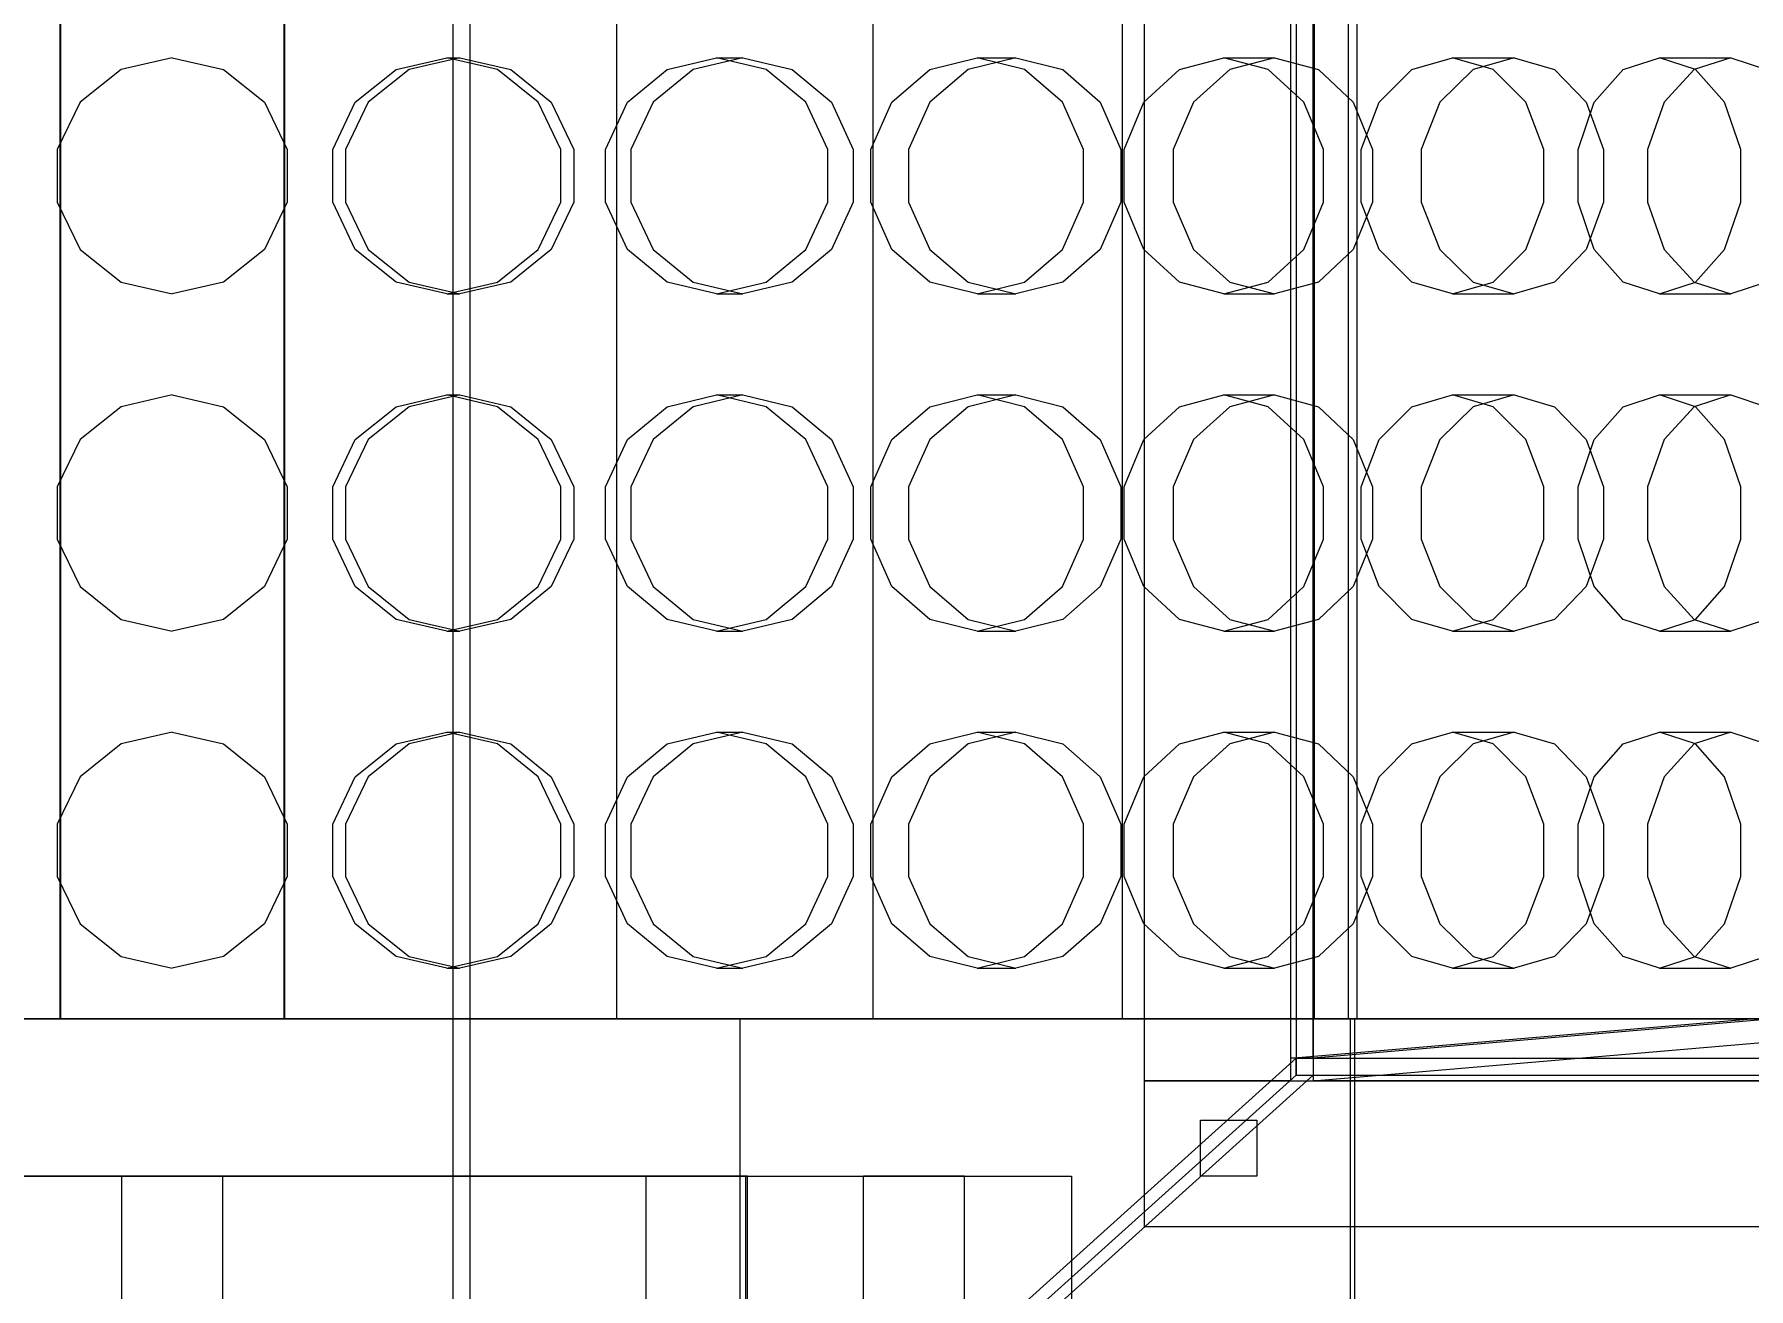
# Model space of a CAD drawing. Header units: millimetres. Extents: x -191664 to 191490, y -197311 to 10263.
# Drawn here: x 750.4 to 1055.5, y -110438 to -110214.8 of the extents above; entities that cross this region are included whole.
import ezdxf

# ---------------------------------------------------------------- set-up
doc = ezdxf.new("R2010")
doc.units = ezdxf.units.MM
doc.layers.add('DET_briquetadora_superior', color=7, linetype='Continuous', lineweight=0)
doc.layers.add('R15_COTAS_TRANSPORTE_P', color=1, linetype='Continuous', lineweight=0)
doc.dimstyles.new('PLANTA_20', dxfattribs={"dimtxt": 50, "dimasz": 30, "dimexe": 30, "dimexo": 16, "dimgap": 20, "dimtad": 1, "dimtih": 1, "dimtoh": 1, "dimdec": 1, "dimzin": 0, "dimdsep": 46, "dimcen": 0.09, "dimadec": 0, "dimazin": 0, "dimtfac": 1, "dimtdec": 4, "dimtofl": 0, "dimtmove": 0, "dimatfit": 3, "dimfxl": 1, "dimtolj": 1, "dimtzin": 0, "dimarcsym": 0})

# ---------------------------------------------------------------- blocks, each defined once
blk = doc.blocks.new('*D131')
at = {"layer": 'Defpoints', "color": 0, "transparency": 16777216}
for p in [(1100, -183968.15), (1139.8, -184162.66), (1104.62, -184212), (1304.62, -184212), (1304.62, -184212)]:
    blk.add_point(p, dxfattribs=at)
at = {"layer": 'R15_COTAS_TRANSPORTE_P', "color": 0, "lineweight": -2, "transparency": 16777216}
blk.add_arc((1304.62, -184212), 172.05, 140.0034, 169.9966, dxfattribs=at)
at = {"layer": 'R15_COTAS_TRANSPORTE_P', "color": 0, "transparency": 16777216}
for points in [[(1169.28, -184097.88), (1176.35, -184104.95), (1194.03, -184080.2)], [(1140.17, -184182.55), (1130.2, -184181.68), (1132.57, -184212)]]:
    blk.add_solid(points, dxfattribs=at)
blk = doc.blocks.new('*D133')
at = {"layer": 'Defpoints', "color": 0, "transparency": 16777216}
for p in [(439.69, -194147.98), (217.89, -194406.09), (-500, -194490), (-500, -194490), (500, -194490)]:
    blk.add_point(p, dxfattribs=at)
at = {"layer": 'R15_COTAS_TRANSPORTE_P', "color": 0, "lineweight": -2, "transparency": 16777216}
blk.add_arc((-500, -194490), 722.77, 2.37834, 17.62166, dxfattribs=at)
at = {"layer": 'R15_COTAS_TRANSPORTE_P', "color": 0, "transparency": 16777216}
for points in [[(184.12, -194272.81), (193.59, -194269.58), (179.18, -194242.8)], [(227.15, -194459.9), (217.15, -194460.11), (222.77, -194490)]]:
    blk.add_solid(points, dxfattribs=at)

msp = doc.modelspace()

# ---------------------------------------------------------------- linework, layer by layer
at = {"layer": 'DET_briquetadora_superior', "color": 253, "true_color": 0xa8b8bb}
for p, q in [((825, -110535), (825, -109885)), ((828, -110535), (828, -109885)), ((975, -110020), (975, -110400)), ((978, -110020), (978, -110400)), ((825, -110532), (975, -110397)), ((975, -110397), (1375, -110397)), ((975, -110400), (975, -110397)), ((825, -110535), (975, -110400)), ((978, -110400), (828, -110535)), ((975, -110400), (1375, -110400)), ((975, -110400), (978, -110400))]:
    msp.add_line(p, q, dxfattribs=at)
at = {"layer": 'DET_briquetadora_superior', "color": 8, "true_color": 0x6f7d84}
for p, q in [((948, -110401), (948, -110019)), ((974, -110019), (974, -110401)), ((974, -110023), (974, -110397)), ((978, -110397), (978, -110023)), ((974, -110397), (1056, -110390)), ((1060, -110390), (978, -110397)), ((978, -110401), (1060, -110394)), ((978, -110397), (974, -110397)), ((978, -110397), (1372, -110397)), ((978, -110397), (978, -110401)), ((948, -110427), (948, -110401)), ((948, -110401), (1402, -110401)), ((974, -110401), (948, -110401)), ((1372, -110401), (978, -110401)), ((1402, -110427), (948, -110427))]:
    msp.add_line(p, q, dxfattribs=at)
at = {"layer": 'DET_briquetadora_superior', "color": 9, "true_color": 0xb9c3c2}
for p, q in [((755, -110030), (755, -110390)), ((755.1, -110030), (755.1, -110390)), ((794.9, -110390), (794.9, -110030)), ((795, -110390), (795, -110030)), ((854.12, -110390), (854.12, -110030)), ((899.65, -110030), (899.65, -110390)), ((899.75, -110390), (899.75, -110030)), ((944.12, -110390), (944.12, -110030)), ((978.25, -110390), (978.25, -110030)), ((984.23, -110030), (984.23, -110390)), ((985.77, -110030), (985.77, -110390)), ((775, -110219), (765.89, -110221.08)), ((775, -110219), (784.11, -110221.08)), ((814.82, -110221.08), (823.85, -110219)), ((826.2, -110219), (817.15, -110221.08)), ((823.85, -110219), (826.2, -110219)), ((832.88, -110221.08), (823.85, -110219)), ((826.2, -110219), (835.22, -110221.08)), ((863.06, -110221.08), (871.86, -110219)), ((876.52, -110219), (867.69, -110221.08)), ((871.86, -110219), (876.52, -110219)), ((880.66, -110221.08), (871.86, -110219)), ((876.52, -110219), (885.3, -110221.08)), ((909.8, -110221.08), (918.22, -110219)), ((925.11, -110219), (916.65, -110221.08)), ((918.22, -110219), (925.11, -110219)), ((926.64, -110221.08), (918.22, -110219)), ((925.11, -110219), (933.49, -110221.08)), ((954.23, -110221.08), (962.12, -110219)), ((962.12, -110219), (971.12, -110219)), ((970.02, -110221.08), (962.12, -110219)), ((971.12, -110219), (963.18, -110221.08)), ((971.12, -110219), (978.96, -110221.08)), ((995.6, -110221.08), (1002.83, -110219)), ((1002.83, -110219), (1013.79, -110219)), ((1010.06, -110221.08), (1002.83, -110219)), ((1013.79, -110219), (1006.49, -110221.08)), ((1013.79, -110219), (1020.95, -110221.08)), ((1033.19, -110221.08), (1039.63, -110219)), ((1039.63, -110219), (1052.36, -110219)), ((1046.08, -110221.08), (1039.63, -110219)), ((1052.36, -110219), (1045.84, -110221.08)), ((1052.36, -110219), (1058.73, -110221.08)), ((765.89, -110221.08), (758.58, -110226.91)), ((784.11, -110221.08), (791.42, -110226.91)), ((807.57, -110226.91), (814.82, -110221.08)), ((817.15, -110221.08), (809.88, -110226.91)), ((840.13, -110226.91), (832.88, -110221.08)), ((835.22, -110221.08), (842.43, -110226.91)), ((856, -110226.91), (863.06, -110221.08)), ((867.69, -110221.08), (860.57, -110226.91)), ((887.72, -110226.91), (880.66, -110221.08)), ((885.3, -110221.08), (892.29, -110226.91)), ((903.05, -110226.91), (909.8, -110221.08)), ((916.65, -110221.08), (909.81, -110226.91)), ((933.39, -110226.91), (926.64, -110221.08)), ((933.49, -110221.08), (940.14, -110226.91)), ((947.91, -110226.91), (954.23, -110221.08)), ((963.18, -110221.08), (956.73, -110226.91)), ((976.34, -110226.91), (970.02, -110221.08)), ((978.96, -110221.08), (985.17, -110226.91)), ((989.8, -110226.91), (995.6, -110221.08)), ((1006.49, -110221.08), (1000.55, -110226.91)), ((1015.85, -110226.91), (1010.06, -110221.08)), ((1020.95, -110221.08), (1026.6, -110226.91)), ((1028.03, -110226.91), (1033.19, -110221.08)), ((1045.84, -110221.08), (1040.51, -110226.91)), ((1051.24, -110226.91), (1046.08, -110221.08)), ((758.58, -110226.91), (754.53, -110235.33)), ((791.42, -110226.91), (795.47, -110235.33)), ((803.55, -110235.33), (807.57, -110226.91)), ((809.88, -110226.91), (805.83, -110235.33)), ((844.15, -110235.33), (840.13, -110226.91)), ((842.43, -110226.91), (846.43, -110235.33)), ((852.09, -110235.33), (856, -110226.91)), ((860.57, -110226.91), (856.61, -110235.33)), ((891.64, -110235.33), (887.72, -110226.91)), ((892.29, -110226.91), (896.16, -110235.33)), ((899.3, -110235.33), (903.05, -110226.91)), ((909.81, -110226.91), (905.99, -110235.33)), ((937.13, -110235.33), (933.39, -110226.91)), ((940.14, -110226.91), (943.82, -110235.33)), ((944.39, -110235.33), (947.91, -110226.91)), ((956.73, -110226.91), (953.13, -110235.33)), ((979.86, -110235.33), (976.34, -110226.91)), ((985.17, -110226.91), (988.59, -110235.33)), ((986.59, -110235.33), (989.8, -110226.91)), ((1000.55, -110226.91), (997.22, -110235.33)), ((1019.07, -110235.33), (1015.85, -110226.91)), ((1025.16, -110235.33), (1028.03, -110226.91)), ((1026.6, -110226.91), (1029.7, -110235.33)), ((1040.51, -110226.91), (1037.51, -110235.33)), ((1054.11, -110235.33), (1051.24, -110226.91)), ((754.53, -110235.33), (754.53, -110244.67)), ((795.47, -110235.33), (795.47, -110244.67)), ((803.55, -110244.67), (803.55, -110235.33)), ((805.83, -110235.33), (805.83, -110244.67)), ((844.15, -110244.67), (844.15, -110235.33)), ((846.43, -110235.33), (846.43, -110244.67)), ((852.09, -110244.67), (852.09, -110235.33)), ((856.61, -110235.33), (856.61, -110244.67)), ((891.64, -110244.67), (891.64, -110235.33)), ((896.16, -110235.33), (896.16, -110244.67)), ((899.3, -110244.67), (899.3, -110235.33)), ((905.99, -110235.33), (905.99, -110244.67)), ((937.13, -110244.67), (937.13, -110235.33)), ((943.82, -110235.33), (943.82, -110244.67)), ((944.39, -110244.67), (944.39, -110235.33)), ((953.13, -110235.33), (953.13, -110244.67)), ((979.86, -110244.67), (979.86, -110235.33)), ((986.59, -110244.67), (986.59, -110235.33)), ((988.59, -110235.33), (988.59, -110244.67)), ((997.22, -110235.33), (997.22, -110244.67)), ((1019.07, -110244.67), (1019.07, -110235.33)), ((1025.16, -110244.67), (1025.16, -110235.33)), ((1029.7, -110235.33), (1029.7, -110244.67)), ((1037.51, -110235.33), (1037.51, -110244.67)), ((1054.11, -110244.67), (1054.11, -110235.33)), ((754.53, -110244.67), (758.58, -110253.09)), ((795.47, -110244.67), (791.42, -110253.09)), ((807.57, -110253.09), (803.55, -110244.67)), ((805.83, -110244.67), (809.88, -110253.09)), ((840.13, -110253.09), (844.15, -110244.67)), ((846.43, -110244.67), (842.43, -110253.09)), ((856, -110253.09), (852.09, -110244.67)), ((856.61, -110244.67), (860.57, -110253.09)), ((887.72, -110253.09), (891.64, -110244.67)), ((896.16, -110244.67), (892.29, -110253.09)), ((903.05, -110253.09), (899.3, -110244.67)), ((905.99, -110244.67), (909.81, -110253.09)), ((933.39, -110253.09), (937.13, -110244.67)), ((943.82, -110244.67), (940.14, -110253.09)), ((947.91, -110253.09), (944.39, -110244.67)), ((953.13, -110244.67), (956.73, -110253.09)), ((976.34, -110253.09), (979.86, -110244.67)), ((988.59, -110244.67), (985.17, -110253.09)), ((989.8, -110253.09), (986.59, -110244.67)), ((997.22, -110244.67), (1000.55, -110253.09)), ((1015.85, -110253.09), (1019.07, -110244.67)), ((1028.03, -110253.09), (1025.16, -110244.67)), ((1029.7, -110244.67), (1026.6, -110253.09)), ((1037.51, -110244.67), (1040.51, -110253.09)), ((1051.24, -110253.09), (1054.11, -110244.67)), ((758.58, -110253.09), (765.89, -110258.92)), ((791.42, -110253.09), (784.11, -110258.92)), ((814.82, -110258.92), (807.57, -110253.09)), ((809.88, -110253.09), (817.15, -110258.92)), ((832.88, -110258.92), (840.13, -110253.09)), ((842.43, -110253.09), (835.22, -110258.92)), ((863.06, -110258.92), (856, -110253.09)), ((860.57, -110253.09), (867.69, -110258.92)), ((880.66, -110258.92), (887.72, -110253.09)), ((892.29, -110253.09), (885.3, -110258.92)), ((909.8, -110258.92), (903.05, -110253.09)), ((909.81, -110253.09), (916.65, -110258.92)), ((926.64, -110258.92), (933.39, -110253.09)), ((940.14, -110253.09), (933.49, -110258.92)), ((954.23, -110258.92), (947.91, -110253.09)), ((956.73, -110253.09), (963.18, -110258.92)), ((970.02, -110258.92), (976.34, -110253.09)), ((985.17, -110253.09), (978.96, -110258.92)), ((995.6, -110258.92), (989.8, -110253.09)), ((1000.55, -110253.09), (1006.49, -110258.92)), ((1010.06, -110258.92), (1015.85, -110253.09)), ((1026.6, -110253.09), (1020.95, -110258.92)), ((1033.19, -110258.92), (1028.03, -110253.09)), ((1040.51, -110253.09), (1045.84, -110258.92)), ((1046.08, -110258.92), (1051.24, -110253.09)), ((765.89, -110258.92), (775, -110261)), ((784.11, -110258.92), (775, -110261)), ((823.85, -110261), (814.82, -110258.92)), ((817.15, -110258.92), (826.2, -110261)), ((823.85, -110261), (832.88, -110258.92)), ((835.22, -110258.92), (826.2, -110261)), ((871.86, -110261), (863.06, -110258.92)), ((867.69, -110258.92), (876.52, -110261)), ((871.86, -110261), (880.66, -110258.92)), ((885.3, -110258.92), (876.52, -110261)), ((918.22, -110261), (909.8, -110258.92)), ((916.65, -110258.92), (925.11, -110261)), ((918.22, -110261), (926.64, -110258.92)), ((933.49, -110258.92), (925.11, -110261)), ((962.12, -110261), (954.23, -110258.92)), ((962.12, -110261), (970.02, -110258.92)), ((963.18, -110258.92), (971.12, -110261)), ((978.96, -110258.92), (971.12, -110261)), ((1002.83, -110261), (995.6, -110258.92)), ((1002.83, -110261), (1010.06, -110258.92)), ((1006.49, -110258.92), (1013.79, -110261)), ((1020.95, -110258.92), (1013.79, -110261)), ((1039.63, -110261), (1033.19, -110258.92)), ((1039.63, -110261), (1046.08, -110258.92)), ((1045.84, -110258.92), (1052.36, -110261)), ((1058.73, -110258.92), (1052.36, -110261)), ((823.85, -110261), (826.2, -110261)), ((871.86, -110261), (876.52, -110261)), ((918.22, -110261), (925.11, -110261)), ((962.12, -110261), (971.12, -110261)), ((1002.83, -110261), (1013.79, -110261)), ((1039.63, -110261), (1052.36, -110261)), ((765.89, -110281.08), (758.58, -110286.91)), ((775, -110279), (765.89, -110281.08)), ((775, -110279), (784.11, -110281.08)), ((784.11, -110281.08), (791.42, -110286.91)), ((807.57, -110286.91), (814.82, -110281.08)), ((817.15, -110281.08), (809.88, -110286.91)), ((814.82, -110281.08), (823.85, -110279)), ((826.2, -110279), (817.15, -110281.08)), ((823.85, -110279), (826.2, -110279)), ((832.88, -110281.08), (823.85, -110279)), ((826.2, -110279), (835.22, -110281.08)), ((840.13, -110286.91), (832.88, -110281.08)), ((835.22, -110281.08), (842.43, -110286.91)), ((856, -110286.91), (863.06, -110281.08)), ((867.69, -110281.08), (860.57, -110286.91)), ((863.06, -110281.08), (871.86, -110279)), ((876.52, -110279), (867.69, -110281.08)), ((871.86, -110279), (876.52, -110279)), ((880.66, -110281.08), (871.86, -110279)), ((876.52, -110279), (885.3, -110281.08)), ((887.72, -110286.91), (880.66, -110281.08)), ((885.3, -110281.08), (892.29, -110286.91)), ((903.05, -110286.91), (909.8, -110281.08)), ((909.8, -110281.08), (918.22, -110279)), ((916.65, -110281.08), (909.81, -110286.91)), ((925.11, -110279), (916.65, -110281.08)), ((918.22, -110279), (925.11, -110279)), ((926.64, -110281.08), (918.22, -110279)), ((925.11, -110279), (933.49, -110281.08)), ((933.39, -110286.91), (926.64, -110281.08)), ((933.49, -110281.08), (940.14, -110286.91)), ((947.91, -110286.91), (954.23, -110281.08)), ((954.23, -110281.08), (962.12, -110279)), ((963.18, -110281.08), (956.73, -110286.91)), ((962.12, -110279), (971.12, -110279)), ((970.02, -110281.08), (962.12, -110279)), ((971.12, -110279), (963.18, -110281.08)), ((976.34, -110286.91), (970.02, -110281.08)), ((971.12, -110279), (978.96, -110281.08)), ((978.96, -110281.08), (985.17, -110286.91)), ((989.8, -110286.91), (995.6, -110281.08)), ((995.6, -110281.08), (1002.83, -110279)), ((1006.49, -110281.08), (1000.55, -110286.91)), ((1002.83, -110279), (1013.79, -110279)), ((1010.06, -110281.08), (1002.83, -110279)), ((1013.79, -110279), (1006.49, -110281.08)), ((1015.85, -110286.91), (1010.06, -110281.08)), ((1013.79, -110279), (1020.95, -110281.08)), ((1020.95, -110281.08), (1026.6, -110286.91)), ((1028.03, -110286.91), (1033.19, -110281.08)), ((1033.19, -110281.08), (1039.63, -110279)), ((1039.63, -110279), (1052.36, -110279)), ((1046.08, -110281.08), (1039.63, -110279)), ((1045.84, -110281.08), (1040.51, -110286.91)), ((1052.36, -110279), (1045.84, -110281.08)), ((1051.24, -110286.91), (1046.08, -110281.08)), ((1052.36, -110279), (1058.73, -110281.08)), ((758.58, -110286.91), (754.53, -110295.33)), ((791.42, -110286.91), (795.47, -110295.33)), ((803.55, -110295.33), (807.57, -110286.91)), ((809.88, -110286.91), (805.83, -110295.33)), ((844.15, -110295.33), (840.13, -110286.91)), ((842.43, -110286.91), (846.43, -110295.33)), ((852.09, -110295.33), (856, -110286.91)), ((860.57, -110286.91), (856.61, -110295.33)), ((891.64, -110295.33), (887.72, -110286.91)), ((892.29, -110286.91), (896.16, -110295.33)), ((899.3, -110295.33), (903.05, -110286.91)), ((909.81, -110286.91), (905.99, -110295.33)), ((937.13, -110295.33), (933.39, -110286.91)), ((940.14, -110286.91), (943.82, -110295.33)), ((944.39, -110295.33), (947.91, -110286.91)), ((956.73, -110286.91), (953.13, -110295.33)), ((979.86, -110295.33), (976.34, -110286.91)), ((985.17, -110286.91), (988.59, -110295.33)), ((986.59, -110295.33), (989.8, -110286.91)), ((1000.55, -110286.91), (997.22, -110295.33)), ((1019.07, -110295.33), (1015.85, -110286.91)), ((1025.16, -110295.33), (1028.03, -110286.91)), ((1026.6, -110286.91), (1029.7, -110295.33)), ((1040.51, -110286.91), (1037.51, -110295.33)), ((1054.11, -110295.33), (1051.24, -110286.91)), ((754.53, -110295.33), (754.53, -110304.67)), ((795.47, -110295.33), (795.47, -110304.67)), ((803.55, -110304.67), (803.55, -110295.33)), ((805.83, -110295.33), (805.83, -110304.67)), ((844.15, -110304.67), (844.15, -110295.33)), ((846.43, -110295.33), (846.43, -110304.67)), ((852.09, -110304.67), (852.09, -110295.33)), ((856.61, -110295.33), (856.61, -110304.67)), ((891.64, -110304.67), (891.64, -110295.33)), ((896.16, -110295.33), (896.16, -110304.67)), ((899.3, -110304.67), (899.3, -110295.33)), ((905.99, -110295.33), (905.99, -110304.67)), ((937.13, -110304.67), (937.13, -110295.33)), ((943.82, -110295.33), (943.82, -110304.67)), ((944.39, -110304.67), (944.39, -110295.33)), ((953.13, -110295.33), (953.13, -110304.67)), ((979.86, -110304.67), (979.86, -110295.33)), ((986.59, -110304.67), (986.59, -110295.33)), ((988.59, -110295.33), (988.59, -110304.67)), ((997.22, -110295.33), (997.22, -110304.67)), ((1019.07, -110304.67), (1019.07, -110295.33)), ((1025.16, -110304.67), (1025.16, -110295.33)), ((1029.7, -110295.33), (1029.7, -110304.67)), ((1037.51, -110295.33), (1037.51, -110304.67)), ((1054.11, -110304.67), (1054.11, -110295.33)), ((754.53, -110304.67), (758.58, -110313.09)), ((795.47, -110304.67), (791.42, -110313.09)), ((807.57, -110313.09), (803.55, -110304.67)), ((805.83, -110304.67), (809.88, -110313.09)), ((840.13, -110313.09), (844.15, -110304.67)), ((846.43, -110304.67), (842.43, -110313.09)), ((856, -110313.09), (852.09, -110304.67)), ((856.61, -110304.67), (860.57, -110313.09)), ((887.72, -110313.09), (891.64, -110304.67)), ((896.16, -110304.67), (892.29, -110313.09)), ((903.05, -110313.09), (899.3, -110304.67)), ((905.99, -110304.67), (909.81, -110313.09)), ((933.39, -110313.09), (937.13, -110304.67)), ((943.82, -110304.67), (940.14, -110313.09)), ((947.91, -110313.09), (944.39, -110304.67)), ((953.13, -110304.67), (956.73, -110313.09)), ((976.34, -110313.09), (979.86, -110304.67)), ((988.59, -110304.67), (985.17, -110313.09)), ((989.8, -110313.09), (986.59, -110304.67)), ((997.22, -110304.67), (1000.55, -110313.09)), ((1015.85, -110313.09), (1019.07, -110304.67)), ((1028.03, -110313.09), (1025.16, -110304.67)), ((1029.7, -110304.67), (1026.6, -110313.09)), ((1037.51, -110304.67), (1040.51, -110313.09)), ((1051.24, -110313.09), (1054.11, -110304.67)), ((758.58, -110313.09), (765.89, -110318.92)), ((791.42, -110313.09), (784.11, -110318.92)), ((814.82, -110318.92), (807.57, -110313.09)), ((809.88, -110313.09), (817.15, -110318.92)), ((832.88, -110318.92), (840.13, -110313.09)), ((842.43, -110313.09), (835.22, -110318.92)), ((863.06, -110318.92), (856, -110313.09)), ((860.57, -110313.09), (867.69, -110318.92)), ((880.66, -110318.92), (887.72, -110313.09)), ((892.29, -110313.09), (885.3, -110318.92)), ((909.8, -110318.92), (903.05, -110313.09)), ((909.81, -110313.09), (916.65, -110318.92)), ((926.64, -110318.92), (933.39, -110313.09)), ((940.14, -110313.09), (933.49, -110318.92)), ((954.23, -110318.92), (947.91, -110313.09)), ((956.73, -110313.09), (963.18, -110318.92)), ((970.02, -110318.92), (976.34, -110313.09)), ((985.17, -110313.09), (978.96, -110318.92)), ((995.6, -110318.92), (989.8, -110313.09)), ((1000.55, -110313.09), (1006.49, -110318.92)), ((1010.06, -110318.92), (1015.85, -110313.09)), ((1026.6, -110313.09), (1020.95, -110318.92)), ((1033.19, -110318.92), (1028.03, -110313.09)), ((1040.51, -110313.09), (1045.84, -110318.92)), ((1046.08, -110318.92), (1051.24, -110313.09)), ((765.89, -110318.92), (775, -110321)), ((784.11, -110318.92), (775, -110321)), ((823.85, -110321), (814.82, -110318.92)), ((817.15, -110318.92), (826.2, -110321)), ((823.85, -110321), (832.88, -110318.92)), ((823.85, -110321), (826.2, -110321)), ((835.22, -110318.92), (826.2, -110321)), ((871.86, -110321), (863.06, -110318.92)), ((867.69, -110318.92), (876.52, -110321)), ((871.86, -110321), (880.66, -110318.92)), ((871.86, -110321), (876.52, -110321)), ((885.3, -110318.92), (876.52, -110321)), ((918.22, -110321), (909.8, -110318.92)), ((916.65, -110318.92), (925.11, -110321)), ((918.22, -110321), (926.64, -110318.92)), ((918.22, -110321), (925.11, -110321)), ((933.49, -110318.92), (925.11, -110321)), ((962.12, -110321), (954.23, -110318.92)), ((962.12, -110321), (970.02, -110318.92)), ((962.12, -110321), (971.12, -110321)), ((963.18, -110318.92), (971.12, -110321)), ((978.96, -110318.92), (971.12, -110321)), ((1002.83, -110321), (995.6, -110318.92)), ((1002.83, -110321), (1010.06, -110318.92)), ((1002.83, -110321), (1013.79, -110321)), ((1006.49, -110318.92), (1013.79, -110321)), ((1020.95, -110318.92), (1013.79, -110321)), ((1039.63, -110321), (1033.19, -110318.92)), ((1039.63, -110321), (1046.08, -110318.92)), ((1039.63, -110321), (1052.36, -110321)), ((1045.84, -110318.92), (1052.36, -110321)), ((1058.73, -110318.92), (1052.36, -110321)), ((775, -110339), (765.89, -110341.08)), ((775, -110339), (784.11, -110341.08)), ((814.82, -110341.08), (823.85, -110339)), ((826.2, -110339), (817.15, -110341.08)), ((823.85, -110339), (826.2, -110339)), ((832.88, -110341.08), (823.85, -110339)), ((826.2, -110339), (835.22, -110341.08)), ((863.06, -110341.08), (871.86, -110339)), ((876.52, -110339), (867.69, -110341.08)), ((871.86, -110339), (876.52, -110339)), ((880.66, -110341.08), (871.86, -110339)), ((876.52, -110339), (885.3, -110341.08)), ((909.8, -110341.08), (918.22, -110339)), ((925.11, -110339), (916.65, -110341.08)), ((918.22, -110339), (925.11, -110339)), ((926.64, -110341.08), (918.22, -110339)), ((925.11, -110339), (933.49, -110341.08)), ((954.23, -110341.08), (962.12, -110339)), ((962.12, -110339), (971.12, -110339)), ((970.02, -110341.08), (962.12, -110339)), ((971.12, -110339), (963.18, -110341.08)), ((971.12, -110339), (978.96, -110341.08)), ((995.6, -110341.08), (1002.83, -110339)), ((1002.83, -110339), (1013.79, -110339)), ((1010.06, -110341.08), (1002.83, -110339)), ((1013.79, -110339), (1006.49, -110341.08)), ((1013.79, -110339), (1020.95, -110341.08)), ((1033.19, -110341.08), (1039.63, -110339)), ((1039.63, -110339), (1052.36, -110339)), ((1046.08, -110341.08), (1039.63, -110339)), ((1052.36, -110339), (1045.84, -110341.08)), ((1052.36, -110339), (1058.73, -110341.08)), ((765.89, -110341.08), (758.58, -110346.91)), ((784.11, -110341.08), (791.42, -110346.91)), ((807.57, -110346.91), (814.82, -110341.08)), ((817.15, -110341.08), (809.88, -110346.91)), ((840.13, -110346.91), (832.88, -110341.08)), ((835.22, -110341.08), (842.43, -110346.91)), ((856, -110346.91), (863.06, -110341.08)), ((867.69, -110341.08), (860.57, -110346.91)), ((887.72, -110346.91), (880.66, -110341.08)), ((885.3, -110341.08), (892.29, -110346.91)), ((903.05, -110346.91), (909.8, -110341.08)), ((916.65, -110341.08), (909.81, -110346.91)), ((933.39, -110346.91), (926.64, -110341.08)), ((933.49, -110341.08), (940.14, -110346.91)), ((947.91, -110346.91), (954.23, -110341.08)), ((963.18, -110341.08), (956.73, -110346.91)), ((976.34, -110346.91), (970.02, -110341.08)), ((978.96, -110341.08), (985.17, -110346.91)), ((989.8, -110346.91), (995.6, -110341.08)), ((1006.49, -110341.08), (1000.55, -110346.91)), ((1015.85, -110346.91), (1010.06, -110341.08)), ((1020.95, -110341.08), (1026.6, -110346.91)), ((1028.03, -110346.91), (1033.19, -110341.08)), ((1045.84, -110341.08), (1040.51, -110346.91)), ((1051.24, -110346.91), (1046.08, -110341.08)), ((758.58, -110346.91), (754.53, -110355.33)), ((791.42, -110346.91), (795.47, -110355.33)), ((803.55, -110355.33), (807.57, -110346.91)), ((809.88, -110346.91), (805.83, -110355.33)), ((844.15, -110355.33), (840.13, -110346.91)), ((842.43, -110346.91), (846.43, -110355.33)), ((852.09, -110355.33), (856, -110346.91)), ((860.57, -110346.91), (856.61, -110355.33)), ((891.64, -110355.33), (887.72, -110346.91)), ((892.29, -110346.91), (896.16, -110355.33)), ((899.3, -110355.33), (903.05, -110346.91)), ((909.81, -110346.91), (905.99, -110355.33)), ((937.13, -110355.33), (933.39, -110346.91)), ((940.14, -110346.91), (943.82, -110355.33)), ((944.39, -110355.33), (947.91, -110346.91)), ((956.73, -110346.91), (953.13, -110355.33)), ((979.86, -110355.33), (976.34, -110346.91)), ((985.17, -110346.91), (988.59, -110355.33)), ((986.59, -110355.33), (989.8, -110346.91)), ((1000.55, -110346.91), (997.22, -110355.33)), ((1019.07, -110355.33), (1015.85, -110346.91)), ((1025.16, -110355.33), (1028.03, -110346.91)), ((1026.6, -110346.91), (1029.7, -110355.33)), ((1040.51, -110346.91), (1037.51, -110355.33)), ((1054.11, -110355.33), (1051.24, -110346.91)), ((754.53, -110355.33), (754.53, -110364.67)), ((795.47, -110355.33), (795.47, -110364.67)), ((803.55, -110364.67), (803.55, -110355.33)), ((805.83, -110355.33), (805.83, -110364.67)), ((844.15, -110364.67), (844.15, -110355.33)), ((846.43, -110355.33), (846.43, -110364.67)), ((852.09, -110364.67), (852.09, -110355.33)), ((856.61, -110355.33), (856.61, -110364.67)), ((891.64, -110364.67), (891.64, -110355.33)), ((896.16, -110355.33), (896.16, -110364.67)), ((899.3, -110364.67), (899.3, -110355.33)), ((905.99, -110355.33), (905.99, -110364.67)), ((937.13, -110364.67), (937.13, -110355.33)), ((943.82, -110355.33), (943.82, -110364.67)), ((944.39, -110364.67), (944.39, -110355.33)), ((953.13, -110355.33), (953.13, -110364.67)), ((979.86, -110364.67), (979.86, -110355.33)), ((986.59, -110364.67), (986.59, -110355.33)), ((988.59, -110355.33), (988.59, -110364.67)), ((997.22, -110355.33), (997.22, -110364.67)), ((1019.07, -110364.67), (1019.07, -110355.33)), ((1025.16, -110364.67), (1025.16, -110355.33)), ((1029.7, -110355.33), (1029.7, -110364.67)), ((1037.51, -110355.33), (1037.51, -110364.67)), ((1054.11, -110364.67), (1054.11, -110355.33)), ((754.53, -110364.67), (758.58, -110373.09)), ((795.47, -110364.67), (791.42, -110373.09)), ((807.57, -110373.09), (803.55, -110364.67)), ((805.83, -110364.67), (809.88, -110373.09)), ((840.13, -110373.09), (844.15, -110364.67)), ((846.43, -110364.67), (842.43, -110373.09)), ((856, -110373.09), (852.09, -110364.67)), ((856.61, -110364.67), (860.57, -110373.09)), ((887.72, -110373.09), (891.64, -110364.67)), ((896.16, -110364.67), (892.29, -110373.09)), ((903.05, -110373.09), (899.3, -110364.67)), ((905.99, -110364.67), (909.81, -110373.09)), ((933.39, -110373.09), (937.13, -110364.67)), ((943.82, -110364.67), (940.14, -110373.09)), ((947.91, -110373.09), (944.39, -110364.67)), ((953.13, -110364.67), (956.73, -110373.09)), ((976.34, -110373.09), (979.86, -110364.67)), ((988.59, -110364.67), (985.17, -110373.09)), ((989.8, -110373.09), (986.59, -110364.67)), ((997.22, -110364.67), (1000.55, -110373.09)), ((1015.85, -110373.09), (1019.07, -110364.67)), ((1028.03, -110373.09), (1025.16, -110364.67)), ((1029.7, -110364.67), (1026.6, -110373.09)), ((1037.51, -110364.67), (1040.51, -110373.09)), ((1051.24, -110373.09), (1054.11, -110364.67)), ((758.58, -110373.09), (765.89, -110378.92)), ((791.42, -110373.09), (784.11, -110378.92)), ((814.82, -110378.92), (807.57, -110373.09)), ((809.88, -110373.09), (817.15, -110378.92)), ((832.88, -110378.92), (840.13, -110373.09)), ((842.43, -110373.09), (835.22, -110378.92)), ((863.06, -110378.92), (856, -110373.09)), ((860.57, -110373.09), (867.69, -110378.92)), ((880.66, -110378.92), (887.72, -110373.09)), ((892.29, -110373.09), (885.3, -110378.92)), ((909.8, -110378.92), (903.05, -110373.09)), ((909.81, -110373.09), (916.65, -110378.92)), ((926.64, -110378.92), (933.39, -110373.09)), ((940.14, -110373.09), (933.49, -110378.92)), ((954.23, -110378.92), (947.91, -110373.09)), ((956.73, -110373.09), (963.18, -110378.92)), ((970.02, -110378.92), (976.34, -110373.09)), ((985.17, -110373.09), (978.96, -110378.92)), ((995.6, -110378.92), (989.8, -110373.09)), ((1000.55, -110373.09), (1006.49, -110378.92)), ((1010.06, -110378.92), (1015.85, -110373.09)), ((1026.6, -110373.09), (1020.95, -110378.92)), ((1033.19, -110378.92), (1028.03, -110373.09)), ((1040.51, -110373.09), (1045.84, -110378.92)), ((1046.08, -110378.92), (1051.24, -110373.09)), ((765.89, -110378.92), (775, -110381)), ((784.11, -110378.92), (775, -110381)), ((823.85, -110381), (814.82, -110378.92)), ((817.15, -110378.92), (826.2, -110381)), ((823.85, -110381), (832.88, -110378.92)), ((835.22, -110378.92), (826.2, -110381)), ((871.86, -110381), (863.06, -110378.92)), ((867.69, -110378.92), (876.52, -110381)), ((871.86, -110381), (880.66, -110378.92)), ((885.3, -110378.92), (876.52, -110381)), ((918.22, -110381), (909.8, -110378.92)), ((916.65, -110378.92), (925.11, -110381)), ((918.22, -110381), (926.64, -110378.92)), ((933.49, -110378.92), (925.11, -110381)), ((962.12, -110381), (954.23, -110378.92)), ((962.12, -110381), (970.02, -110378.92)), ((963.18, -110378.92), (971.12, -110381)), ((978.96, -110378.92), (971.12, -110381)), ((1002.83, -110381), (995.6, -110378.92)), ((1002.83, -110381), (1010.06, -110378.92)), ((1006.49, -110378.92), (1013.79, -110381)), ((1020.95, -110378.92), (1013.79, -110381)), ((1039.63, -110381), (1033.19, -110378.92)), ((1039.63, -110381), (1046.08, -110378.92)), ((1045.84, -110378.92), (1052.36, -110381)), ((1058.73, -110378.92), (1052.36, -110381)), ((823.85, -110381), (826.2, -110381)), ((871.86, -110381), (876.52, -110381)), ((918.22, -110381), (925.11, -110381)), ((962.12, -110381), (971.12, -110381)), ((1002.83, -110381), (1013.79, -110381)), ((1039.63, -110381), (1052.36, -110381)), ((735.32, -110390), (755.13, -110390)), ((736.04, -110390), (755, -110390)), ((736.14, -110390), (755.1, -110390)), ((755.3, -110390), (736.35, -110390)), ((755.48, -110390), (736.45, -110390)), ((755.5, -110390), (736.48, -110390)), ((755, -110390), (795, -110390)), ((755.1, -110390), (794.9, -110390)), ((755.13, -110390), (775, -110390)), ((775, -110390), (755.3, -110390)), ((775, -110390), (755.48, -110390)), ((775, -110390), (755.5, -110390)), ((794.7, -110390), (775, -110390)), ((794.5, -110390), (775, -110390)), ((794.52, -110390), (775, -110390)), ((775, -110390), (794.87, -110390)), ((813.52, -110390), (794.5, -110390)), ((813.55, -110390), (794.52, -110390)), ((813.65, -110390), (794.7, -110390)), ((794.87, -110390), (814.68, -110390)), ((794.9, -110390), (813.86, -110390)), ((795, -110390), (813.96, -110390)), ((831.59, -110390), (813.52, -110390)), ((831.64, -110390), (813.55, -110390)), ((831.11, -110390), (813.65, -110390)), ((813.86, -110390), (831.87, -110390)), ((813.96, -110390), (831.98, -110390)), ((814.68, -110390), (834.4, -110390)), ((846.42, -110390), (831.11, -110390)), ((848.27, -110390), (831.59, -110390)), ((848.33, -110390), (831.64, -110390)), ((831.87, -110390), (848.49, -110390)), ((831.98, -110390), (848.59, -110390)), ((834.4, -110390), (853.96, -110390)), ((858.98, -110390), (846.42, -110390)), ((863.14, -110390), (848.27, -110390)), ((863.21, -110390), (848.33, -110390)), ((848.49, -110390), (863.3, -110390)), ((848.59, -110390), (863.4, -110390)), ((853.96, -110390), (873.32, -110390)), ((857.55, -110390), (854.12, -110390)), ((867.31, -110390), (857.55, -110390)), ((868.31, -110390), (858.98, -110390)), ((875.84, -110390), (863.14, -110390)), ((875.92, -110390), (863.21, -110390)), ((863.3, -110390), (875.95, -110390)), ((863.4, -110390), (876.05, -110390)), ((881.9, -110390), (867.31, -110390)), ((874.06, -110390), (868.31, -110390)), ((873.32, -110390), (892.43, -110390)), ((876, -110390), (874.06, -110390)), ((886.06, -110390), (875.84, -110390)), ((886.15, -110390), (875.92, -110390)), ((875.95, -110390), (886.13, -110390)), ((876, -110390), (876, -110626)), ((876.05, -110390), (886.23, -110390)), ((899.12, -110390), (881.9, -110390)), ((893.55, -110390), (886.06, -110390)), ((886.13, -110390), (893.58, -110390)), ((893.64, -110390), (886.15, -110390)), ((886.23, -110390), (893.68, -110390)), ((892.43, -110390), (911.23, -110390)), ((898.12, -110390), (893.55, -110390)), ((893.58, -110390), (898.12, -110390)), ((898.21, -110390), (893.64, -110390)), ((893.68, -110390), (898.22, -110390)), ((899.65, -110390), (898.12, -110390)), ((899.75, -110390), (898.21, -110390)), ((898.22, -110390), (899.75, -110390)), ((916.35, -110390), (899.12, -110390)), ((911.23, -110390), (929.69, -110390)), ((930.94, -110390), (916.35, -110390)), ((927.7, -110390), (925, -110390)), ((925, -110390), (928.18, -110390)), ((936.01, -110390), (927.7, -110390)), ((928.18, -110390), (936.91, -110390)), ((929.69, -110390), (947.74, -110390)), ((940.7, -110390), (930.94, -110390)), ((949.11, -110390), (936.01, -110390)), ((936.91, -110390), (950.36, -110390)), ((944.12, -110390), (940.7, -110390)), ((947.74, -110390), (965.36, -110390)), ((965.73, -110390), (949.11, -110390)), ((950.36, -110390), (967.19, -110390)), ((959.73, -110390), (953.71, -110390)), ((953.71, -110390), (953.9, -110390)), ((953.9, -110390), (960.24, -110390)), ((970.75, -110390), (959.73, -110390)), ((960.24, -110390), (971.49, -110390)), ((965.36, -110390), (982.49, -110390)), ((984.23, -110390), (965.73, -110390)), ((967.19, -110390), (985.77, -110390)), ((984.59, -110390), (970.75, -110390)), ((971.49, -110390), (985.41, -110390)), ((981.68, -110390), (978.25, -110390)), ((991.43, -110390), (981.68, -110390)), ((982.49, -110390), (999.08, -110390)), ((1002.81, -110390), (984.23, -110390)), ((998.51, -110390), (984.59, -110390)), ((984.59, -110390), (984.59, -110440)), ((985.41, -110390), (999.25, -110390)), ((985.41, -110390), (985.41, -110440)), ((985.77, -110390), (1004.27, -110390)), ((1006.03, -110390), (991.43, -110390)), ((1009.76, -110390), (998.51, -110390)), ((999.08, -110390), (1015.1, -110390)), ((999.25, -110390), (1010.27, -110390)), ((1019.64, -110390), (1002.81, -110390)), ((1004.27, -110390), (1020.89, -110390)), ((1023.25, -110390), (1006.03, -110390)), ((1016.1, -110390), (1009.76, -110390)), ((1010.27, -110390), (1016.29, -110390)), ((1015.1, -110390), (1030.5, -110390)), ((1016.29, -110390), (1016.1, -110390)), ((1033.09, -110390), (1019.64, -110390)), ((1020.89, -110390), (1033.99, -110390)), ((1040.47, -110390), (1023.25, -110390)), ((1030.5, -110390), (1045.25, -110390)), ((1041.82, -110390), (1033.09, -110390)), ((1033.99, -110390), (1042.3, -110390)), ((1055.07, -110390), (1040.47, -110390)), ((1045, -110390), (1041.82, -110390)), ((1042.3, -110390), (1045, -110390)), ((1045.25, -110390), (1059.3, -110390)), ((1064.82, -110390), (1055.07, -110390)), ((736.71, -110418), (755.71, -110418)), ((765.59, -110418), (747.09, -110418)), ((755.71, -110418), (775, -110418)), ((784.41, -110418), (765.59, -110418)), ((766, -110660), (766, -110418)), ((766.89, -110418), (766, -110418)), ((769.39, -110418), (766.89, -110418)), ((773, -110418), (769.39, -110418)), ((777, -110418), (773, -110418)), ((775, -110418), (794.29, -110418)), ((780.61, -110418), (777, -110418)), ((783.11, -110418), (780.61, -110418)), ((784, -110418), (783.11, -110418)), ((784, -110660), (784, -110418)), ((802.91, -110418), (784.41, -110418)), ((794.29, -110418), (813.29, -110418)), ((820.47, -110418), (802.91, -110418)), ((813.29, -110418), (831.74, -110418)), ((836.47, -110418), (820.47, -110418)), ((831.74, -110418), (849.36, -110418)), ((850.38, -110418), (836.47, -110418)), ((849.36, -110418), (865.89, -110418)), ((861.72, -110418), (850.38, -110418)), ((859.34, -110660), (859.34, -110418)), ((860.23, -110418), (859.34, -110418)), ((862.73, -110418), (860.23, -110418)), ((870.11, -110418), (861.72, -110418)), ((866.34, -110418), (862.73, -110418)), ((865.89, -110418), (881.1, -110418)), ((870.34, -110418), (866.34, -110418)), ((875.26, -110418), (870.11, -110418)), ((873.95, -110418), (870.34, -110418)), ((876.45, -110418), (873.95, -110418)), ((877, -110418), (875.26, -110418)), ((877.34, -110418), (876.45, -110418)), ((877, -110418), (877, -110660)), ((877.34, -110660), (877.34, -110418)), ((881.1, -110418), (894.76, -110418)), ((894.76, -110418), (906.68, -110418)), ((898, -110660), (898, -110418)), ((898.89, -110418), (898, -110418)), ((901.39, -110418), (898.89, -110418)), ((905, -110418), (901.39, -110418)), ((909, -110418), (905, -110418)), ((906.68, -110418), (916.67, -110418)), ((912.61, -110418), (909, -110418)), ((915.11, -110418), (912.61, -110418)), ((916, -110418), (915.11, -110418)), ((916, -110660), (916, -110418)), ((916.67, -110418), (924.6, -110418)), ((924.6, -110418), (930.35, -110418)), ((930.35, -110418), (933.83, -110418)), ((933.83, -110418), (935, -110418)), ((935, -110418), (935, -110440))]:
    msp.add_line(p, q, dxfattribs=at)
at = {"layer": 'DET_briquetadora_superior', "color": 9, "true_color": 0xaebbc0}
for p, q in [((958, -110418), (958, -110408)), ((958, -110408), (968, -110408)), ((968, -110408), (968, -110418)), ((968, -110418), (958, -110418))]:
    msp.add_line(p, q, dxfattribs=at)

# ---------------------------------------------------------------- dimensions: what is measured, and where the dimension line sits
at = {"layer": 'R15_COTAS_TRANSPORTE_P'}
for base, line1, line2, picture, middle in [((217.89, -194406.09), ((-500, -194490), (500, -194490)), ((-500, -194490), (439.69, -194147.98)), '*D133', (191490.46, -33543.69)), ((1139.8, -184162.66), ((1304.62, -184212), (1104.62, -184212)), ((1304.62, -184212), (1100, -183968.15)), '*D131', (-166426.35, -78863.51))]:
    dim = msp.add_angular_dim_2l(base=base, line1=line1, line2=line2, dimstyle='PLANTA_20', dxfattribs=at)
    dim.commit()
    dim.dimension.update_dxf_attribs({"geometry": picture, "text_midpoint": middle})

doc.saveas('drawing.dxf')
